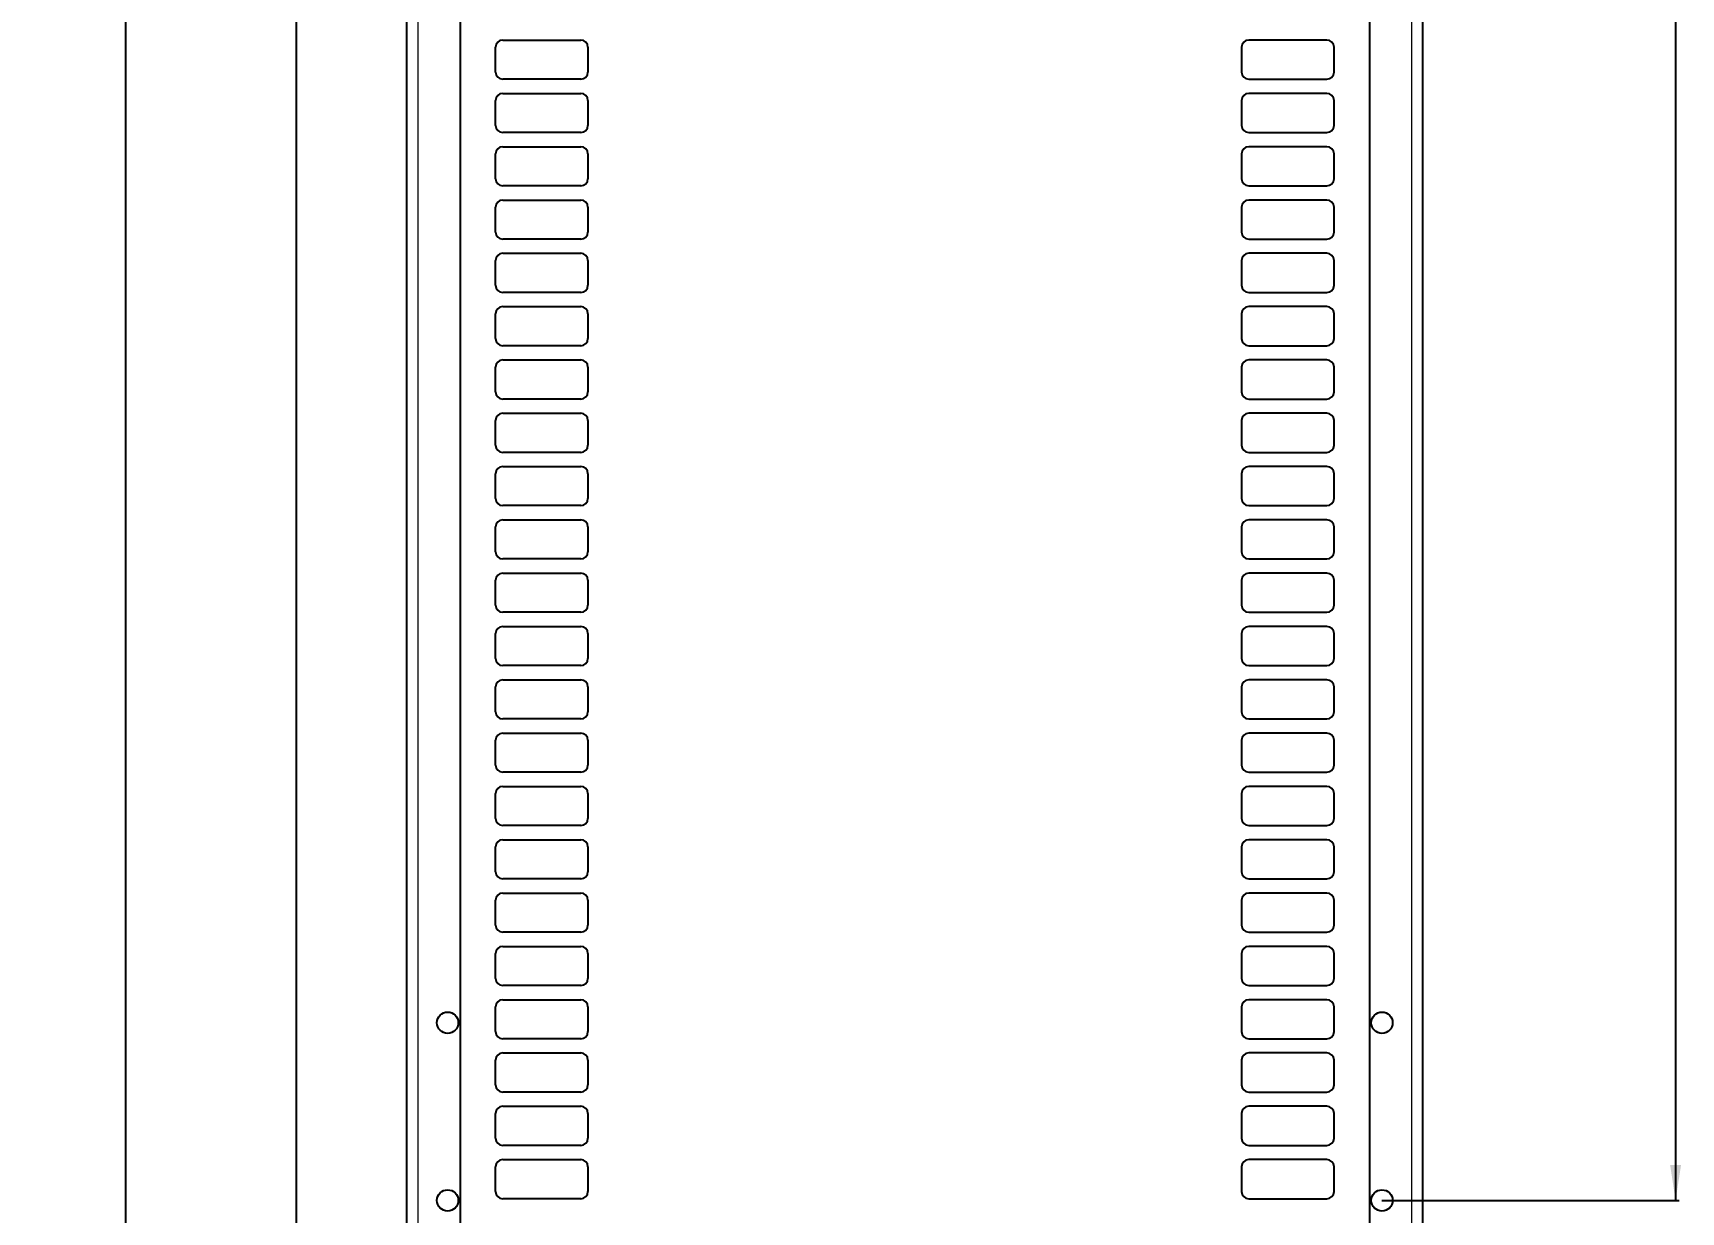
# Model space of a CAD drawing. Header units: millimetres. Extents: x -415 to 617, y -456 to 1988.
# Drawn here: x -415.1 to 48.8, y -154.4 to 177.3 of the extents above; entities that cross this region are included whole.
import ezdxf

# ---------------------------------------------------------------- set-up
doc = ezdxf.new("R2010")
doc.units = ezdxf.units.MM
doc.layers.add('FORMAT', color=7, linetype='Continuous')
doc.styles.add('SLDTEXTSTYLE0', font='TXT', dxfattribs={"width": 0.75})
doc.dimstyles.new('SLDDIMSTYLE0', dxfattribs={"dimtxt": 20, "dimasz": 10, "dimexe": 0, "dimexo": 0.0625, "dimgap": 5, "dimtad": 2, "dimdec": 1, "dimrnd": 1e-09, "dimzin": 12, "dimdsep": 46, "dimtxsty": 'SLDTEXTSTYLE0', "dimsah": 1, "dimcen": 0.09, "dimadec": 0, "dimazin": 3, "dimtfac": 1, "dimtofl": 0, "dimtmove": 0, "dimatfit": 3, "dimfxl": 0, "dimfrac": 2, "dimtolj": 1, "dimtzin": 12, "dimarcsym": 0})

# ---------------------------------------------------------------- blocks, each defined once
blk = doc.blocks.new('_D')
at = {"layer": 'FORMAT'}
for p, q in [((-281.37, 1840.35), (-390.01, 1840.35)), ((-389.01, 1840.35), (-389.01, -242.67)), ((-281.37, -242.67), (-390.01, -242.67))]:
    blk.add_line(p, q, dxfattribs=at)
for points in [[(-389.01, 1840.35), (-390.55, 1830.35), (-387.47, 1830.35)], [(-389.01, -242.67), (-387.47, -232.67), (-390.55, -232.67)]]:
    blk.add_solid(points, dxfattribs=at)
at = {"layer": 'FORMAT', "insert": (-414.79, 769.29), "char_height": 20, "attachment_point": 1, "rotation": 90, "style": 'SLDTEXTSTYLE0'}
blk.add_mtext('2083', dxfattribs=at)
blk = doc.blocks.new('_D_2')
at = {"layer": 'FORMAT'}
for p, q in [((-35.35, 1748.84), (48.29, 1748.84)), ((47.29, 1748.84), (47.29, -151.16)), ((-35.35, -151.16), (48.29, -151.16))]:
    blk.add_line(p, q, dxfattribs=at)
for points in [[(47.29, 1748.84), (45.75, 1738.84), (48.83, 1738.84)], [(47.29, -151.16), (48.83, -141.16), (45.75, -141.16)]]:
    blk.add_solid(points, dxfattribs=at)
at = {"layer": 'FORMAT', "insert": (21.51, 769.29), "char_height": 20, "attachment_point": 1, "rotation": 90, "style": 'SLDTEXTSTYLE0'}
blk.add_mtext('1900', dxfattribs=at)
blk = doc.blocks.new('_D_4')
at = {"layer": 'FORMAT'}
for p, q in [((-294.86, 798.83), (-294.86, -300.66)), ((-38.86, 798.83), (-38.86, -300.66)), ((-294.86, -299.66), (-38.86, -299.66))]:
    blk.add_line(p, q, dxfattribs=at)
for points in [[(-294.86, -299.66), (-284.86, -301.2), (-284.86, -298.12)], [(-38.86, -299.66), (-48.86, -298.12), (-48.86, -301.2)]]:
    blk.add_solid(points, dxfattribs=at)
at = {"layer": 'FORMAT', "insert": (-189.03, -273.88), "char_height": 20, "attachment_point": 1, "style": 'SLDTEXTSTYLE0'}
blk.add_mtext('256', dxfattribs=at)
blk = doc.blocks.new('_D_5')
at = {"layer": 'FORMAT'}
for p, q in [((-294.87, 1823.84), (-342.01, 1823.84)), ((-341.01, 1823.84), (-341.01, -226.16)), ((-294.87, -226.16), (-342.01, -226.16))]:
    blk.add_line(p, q, dxfattribs=at)
for points in [[(-341.01, 1823.84), (-342.55, 1813.84), (-339.47, 1813.84)], [(-341.01, -226.16), (-339.47, -216.16), (-342.55, -216.16)]]:
    blk.add_solid(points, dxfattribs=at)
at = {"layer": 'FORMAT', "insert": (-366.79, 769.29), "char_height": 20, "attachment_point": 1, "rotation": 90, "style": 'SLDTEXTSTYLE0'}
blk.add_mtext('2050', dxfattribs=at)

msp = doc.modelspace()

# ---------------------------------------------------------------- linework, layer by layer
at = {"color": 7, "linetype": 'Continuous', "lineweight": 25}
for p, q in [((-309.86, -242.66), (-309.86, 1840.34)), ((-23.86, -242.66), (-23.86, 1840.34)), ((-284.86, 166.34), (-284.86, 173.34)), ((-282.86, 175.34), (-260.86, 175.34)), ((-258.86, 173.34), (-258.86, 166.34)), ((-74.86, 173.34), (-74.86, 166.34)), ((-50.86, 175.34), (-72.86, 175.34)), ((-48.86, 166.34), (-48.86, 173.34)), ((-260.86, 164.34), (-282.86, 164.34)), ((-72.86, 164.34), (-50.86, 164.34)), ((-284.86, 151.34), (-284.86, 158.34)), ((-282.86, 160.34), (-260.86, 160.34)), ((-258.86, 158.34), (-258.86, 151.34)), ((-74.86, 158.34), (-74.86, 151.34)), ((-50.86, 160.34), (-72.86, 160.34)), ((-48.86, 151.34), (-48.86, 158.34)), ((-260.86, 149.34), (-282.86, 149.34)), ((-72.86, 149.34), (-50.86, 149.34)), ((-282.86, 145.34), (-260.86, 145.34)), ((-50.86, 145.34), (-72.86, 145.34)), ((-284.86, 136.34), (-284.86, 143.34)), ((-258.86, 143.34), (-258.86, 136.34)), ((-74.86, 143.34), (-74.86, 136.34)), ((-48.86, 136.34), (-48.86, 143.34)), ((-260.86, 134.34), (-282.86, 134.34)), ((-282.86, 130.34), (-260.86, 130.34)), ((-72.86, 134.34), (-50.86, 134.34)), ((-50.86, 130.34), (-72.86, 130.34)), ((-284.86, 121.34), (-284.86, 128.34)), ((-258.86, 128.34), (-258.86, 121.34)), ((-74.86, 128.34), (-74.86, 121.34)), ((-48.86, 121.34), (-48.86, 128.34)), ((-260.86, 119.34), (-282.86, 119.34)), ((-72.86, 119.34), (-50.86, 119.34)), ((-284.86, 106.34), (-284.86, 113.34)), ((-282.86, 115.34), (-260.86, 115.34)), ((-258.86, 113.34), (-258.86, 106.34)), ((-74.86, 113.34), (-74.86, 106.34)), ((-50.86, 115.34), (-72.86, 115.34)), ((-48.86, 106.34), (-48.86, 113.34)), ((-260.86, 104.34), (-282.86, 104.34)), ((-72.86, 104.34), (-50.86, 104.34)), ((-284.86, 91.34), (-284.86, 98.34)), ((-282.86, 100.34), (-260.86, 100.34)), ((-258.86, 98.34), (-258.86, 91.34)), ((-74.86, 98.34), (-74.86, 91.34)), ((-50.86, 100.34), (-72.86, 100.34)), ((-48.86, 91.34), (-48.86, 98.34)), ((-260.86, 89.34), (-282.86, 89.34)), ((-72.86, 89.34), (-50.86, 89.34)), ((-282.86, 85.34), (-260.86, 85.34)), ((-50.86, 85.34), (-72.86, 85.34)), ((-284.86, 76.34), (-284.86, 83.34)), ((-258.86, 83.34), (-258.86, 76.34)), ((-74.86, 83.34), (-74.86, 76.34)), ((-48.86, 76.34), (-48.86, 83.34)), ((-260.86, 74.34), (-282.86, 74.34)), ((-72.86, 74.34), (-50.86, 74.34)), ((-282.86, 70.34), (-260.86, 70.34)), ((-50.86, 70.34), (-72.86, 70.34)), ((-284.86, 61.34), (-284.86, 68.34)), ((-258.86, 68.34), (-258.86, 61.34)), ((-74.86, 68.34), (-74.86, 61.34)), ((-48.86, 61.34), (-48.86, 68.34)), ((-260.86, 59.34), (-282.86, 59.34)), ((-72.86, 59.34), (-50.86, 59.34)), ((-284.86, 46.34), (-284.86, 53.34)), ((-282.86, 55.34), (-260.86, 55.34)), ((-258.86, 53.34), (-258.86, 46.34)), ((-74.86, 53.34), (-74.86, 46.34)), ((-50.86, 55.34), (-72.86, 55.34)), ((-48.86, 46.34), (-48.86, 53.34)), ((-260.86, 44.34), (-282.86, 44.34)), ((-72.86, 44.34), (-50.86, 44.34)), ((-284.86, 31.34), (-284.86, 38.34)), ((-282.86, 40.34), (-260.86, 40.34)), ((-258.86, 38.34), (-258.86, 31.34)), ((-74.86, 38.34), (-74.86, 31.34)), ((-50.86, 40.34), (-72.86, 40.34)), ((-48.86, 31.34), (-48.86, 38.34)), ((-260.86, 29.34), (-282.86, 29.34)), ((-72.86, 29.34), (-50.86, 29.34)), ((-284.86, 16.34), (-284.86, 23.34)), ((-282.86, 25.34), (-260.86, 25.34)), ((-258.86, 23.34), (-258.86, 16.34)), ((-74.86, 23.34), (-74.86, 16.34)), ((-50.86, 25.34), (-72.86, 25.34)), ((-48.86, 16.34), (-48.86, 23.34)), ((-260.86, 14.34), (-282.86, 14.34)), ((-72.86, 14.34), (-50.86, 14.34)), ((-282.86, 10.34), (-260.86, 10.34)), ((-50.86, 10.34), (-72.86, 10.34)), ((-284.86, 1.34), (-284.86, 8.34)), ((-258.86, 8.34), (-258.86, 1.34)), ((-74.86, 8.34), (-74.86, 1.34)), ((-48.86, 1.34), (-48.86, 8.34)), ((-260.86, -0.66), (-282.86, -0.66)), ((-72.86, -0.66), (-50.86, -0.66)), ((-284.86, -13.66), (-284.86, -6.66)), ((-282.86, -4.66), (-260.86, -4.66)), ((-258.86, -6.66), (-258.86, -13.66)), ((-74.86, -6.66), (-74.86, -13.66)), ((-50.86, -4.66), (-72.86, -4.66)), ((-48.86, -13.66), (-48.86, -6.66)), ((-260.86, -15.66), (-282.86, -15.66)), ((-72.86, -15.66), (-50.86, -15.66)), ((-284.86, -28.66), (-284.86, -21.66)), ((-282.86, -19.66), (-260.86, -19.66)), ((-258.86, -21.66), (-258.86, -28.66)), ((-74.86, -21.66), (-74.86, -28.66)), ((-50.86, -19.66), (-72.86, -19.66)), ((-48.86, -28.66), (-48.86, -21.66)), ((-260.86, -30.66), (-282.86, -30.66)), ((-72.86, -30.66), (-50.86, -30.66)), ((-284.86, -43.66), (-284.86, -36.66)), ((-282.86, -34.66), (-260.86, -34.66)), ((-258.86, -36.66), (-258.86, -43.66)), ((-74.86, -36.66), (-74.86, -43.66)), ((-50.86, -34.66), (-72.86, -34.66)), ((-48.86, -43.66), (-48.86, -36.66)), ((-260.86, -45.66), (-282.86, -45.66)), ((-72.86, -45.66), (-50.86, -45.66)), ((-282.86, -49.66), (-260.86, -49.66)), ((-50.86, -49.66), (-72.86, -49.66)), ((-284.86, -58.66), (-284.86, -51.66)), ((-258.86, -51.66), (-258.86, -58.66)), ((-74.86, -51.66), (-74.86, -58.66)), ((-48.86, -58.66), (-48.86, -51.66)), ((-260.86, -60.66), (-282.86, -60.66)), ((-282.86, -64.66), (-260.86, -64.66)), ((-72.86, -60.66), (-50.86, -60.66)), ((-50.86, -64.66), (-72.86, -64.66)), ((-284.86, -73.66), (-284.86, -66.66)), ((-258.86, -66.66), (-258.86, -73.66)), ((-74.86, -66.66), (-74.86, -73.66)), ((-48.86, -73.66), (-48.86, -66.66)), ((-260.86, -75.66), (-282.86, -75.66)), ((-72.86, -75.66), (-50.86, -75.66)), ((-284.86, -88.66), (-284.86, -81.66)), ((-282.86, -79.66), (-260.86, -79.66)), ((-258.86, -81.66), (-258.86, -88.66)), ((-74.86, -81.66), (-74.86, -88.66)), ((-50.86, -79.66), (-72.86, -79.66)), ((-48.86, -88.66), (-48.86, -81.66)), ((-260.86, -90.66), (-282.86, -90.66)), ((-72.86, -90.66), (-50.86, -90.66)), ((-284.86, -103.66), (-284.86, -96.66)), ((-282.86, -94.66), (-260.86, -94.66)), ((-258.86, -96.66), (-258.86, -103.66)), ((-74.86, -96.66), (-74.86, -103.66)), ((-50.86, -94.66), (-72.86, -94.66)), ((-48.86, -103.66), (-48.86, -96.66)), ((-260.86, -105.66), (-282.86, -105.66)), ((-72.86, -105.66), (-50.86, -105.66)), ((-282.86, -109.66), (-260.86, -109.66)), ((-50.86, -109.66), (-72.86, -109.66)), ((-284.86, -118.66), (-284.86, -111.66)), ((-258.86, -111.66), (-258.86, -118.66)), ((-74.86, -111.66), (-74.86, -118.66)), ((-48.86, -118.66), (-48.86, -111.66)), ((-260.86, -120.66), (-282.86, -120.66)), ((-282.86, -124.66), (-260.86, -124.66)), ((-72.86, -120.66), (-50.86, -120.66)), ((-50.86, -124.66), (-72.86, -124.66)), ((-284.86, -133.66), (-284.86, -126.66)), ((-258.86, -126.66), (-258.86, -133.66)), ((-74.86, -126.66), (-74.86, -133.66)), ((-48.86, -133.66), (-48.86, -126.66)), ((-260.86, -135.66), (-282.86, -135.66)), ((-72.86, -135.66), (-50.86, -135.66)), ((-284.86, -148.66), (-284.86, -141.66)), ((-282.86, -139.66), (-260.86, -139.66)), ((-258.86, -141.66), (-258.86, -148.66)), ((-74.86, -141.66), (-74.86, -148.66)), ((-50.86, -139.66), (-72.86, -139.66)), ((-48.86, -148.66), (-48.86, -141.66)), ((-260.86, -150.66), (-282.86, -150.66)), ((-72.86, -150.66), (-50.86, -150.66))]:
    msp.add_line(p, q, dxfattribs=at)
at = {"color": 8, "linetype": 'Continuous', "lineweight": 18}
for p, q in [((-306.76, 1840.34), (-306.76, -242.66)), ((-26.96, -242.66), (-26.96, 1840.34))]:
    msp.add_line(p, q, dxfattribs=at)
at = {"color": 7, "linetype": 'Continuous', "lineweight": 25}
for centre in [(-298.36, -101.16), (-35.36, -101.16), (-298.36, -151.16), (-35.36, -151.16)]:
    msp.add_circle(centre, 3, dxfattribs=at)
for centre, start, end in [((-282.86, 173.34), 90, 180), ((-260.86, 173.34), 0, 90), ((-72.86, 173.34), 90, 180), ((-50.86, 173.34), 0, 90), ((-282.86, 166.34), 180, 270), ((-260.86, 166.34), 270, 0), ((-72.86, 166.34), 180, 270), ((-50.86, 166.34), 270, 0), ((-282.86, 158.34), 90, 180), ((-260.86, 158.34), 0, 90), ((-72.86, 158.34), 90, 180), ((-50.86, 158.34), 0, 90), ((-282.86, 151.34), 180, 270), ((-260.86, 151.34), 270, 0), ((-72.86, 151.34), 180, 270), ((-50.86, 151.34), 270, 0), ((-282.86, 143.34), 90, 180), ((-260.86, 143.34), 0, 90), ((-72.86, 143.34), 90, 180), ((-50.86, 143.34), 0, 90), ((-282.86, 136.34), 180, 270), ((-260.86, 136.34), 270, 0), ((-72.86, 136.34), 180, 270), ((-50.86, 136.34), 270, 0), ((-282.86, 128.34), 90, 180), ((-260.86, 128.34), 0, 90), ((-72.86, 128.34), 90, 180), ((-50.86, 128.34), 0, 90), ((-282.86, 121.34), 180, 270), ((-260.86, 121.34), 270, 0), ((-72.86, 121.34), 180, 270), ((-50.86, 121.34), 270, 0), ((-282.86, 113.34), 90, 180), ((-260.86, 113.34), 0, 90), ((-72.86, 113.34), 90, 180), ((-50.86, 113.34), 0, 90), ((-282.86, 106.34), 180, 270), ((-260.86, 106.34), 270, 0), ((-72.86, 106.34), 180, 270), ((-50.86, 106.34), 270, 0), ((-282.86, 98.34), 90, 180), ((-260.86, 98.34), 0, 90), ((-72.86, 98.34), 90, 180), ((-50.86, 98.34), 0, 90), ((-282.86, 91.34), 180, 270), ((-260.86, 91.34), 270, 0), ((-72.86, 91.34), 180, 270), ((-50.86, 91.34), 270, 0), ((-282.86, 83.34), 90, 180), ((-260.86, 83.34), 0, 90), ((-72.86, 83.34), 90, 180), ((-50.86, 83.34), 0, 90), ((-282.86, 76.34), 180, 270), ((-260.86, 76.34), 270, 0), ((-72.86, 76.34), 180, 270), ((-50.86, 76.34), 270, 0), ((-282.86, 68.34), 90, 180), ((-260.86, 68.34), 0, 90), ((-72.86, 68.34), 90, 180), ((-50.86, 68.34), 0, 90), ((-282.86, 61.34), 180, 270), ((-260.86, 61.34), 270, 0), ((-72.86, 61.34), 180, 270), ((-50.86, 61.34), 270, 0), ((-282.86, 53.34), 90, 180), ((-260.86, 53.34), 0, 90), ((-72.86, 53.34), 90, 180), ((-50.86, 53.34), 0, 90), ((-282.86, 46.34), 180, 270), ((-260.86, 46.34), 270, 0), ((-72.86, 46.34), 180, 270), ((-50.86, 46.34), 270, 0), ((-282.86, 38.34), 90, 180), ((-260.86, 38.34), 0, 90), ((-72.86, 38.34), 90, 180), ((-50.86, 38.34), 0, 90), ((-282.86, 31.34), 180, 270), ((-260.86, 31.34), 270, 0), ((-72.86, 31.34), 180, 270), ((-50.86, 31.34), 270, 0), ((-282.86, 23.34), 90, 180), ((-260.86, 23.34), 0, 90), ((-72.86, 23.34), 90, 180), ((-50.86, 23.34), 0, 90), ((-282.86, 16.34), 180, 270), ((-260.86, 16.34), 270, 0), ((-72.86, 16.34), 180, 270), ((-50.86, 16.34), 270, 0), ((-282.86, 8.34), 90, 180), ((-260.86, 8.34), 0, 90), ((-72.86, 8.34), 90, 180), ((-50.86, 8.34), 0, 90), ((-282.86, 1.34), 180, 270), ((-260.86, 1.34), 270, 0), ((-72.86, 1.34), 180, 270), ((-50.86, 1.34), 270, 0), ((-282.86, -6.66), 90, 180), ((-260.86, -6.66), 0, 90), ((-72.86, -6.66), 90, 180), ((-50.86, -6.66), 0, 90), ((-282.86, -13.66), 180, 270), ((-260.86, -13.66), 270, 0), ((-72.86, -13.66), 180, 270), ((-50.86, -13.66), 270, 0), ((-282.86, -21.66), 90, 180), ((-260.86, -21.66), 0, 90), ((-72.86, -21.66), 90, 180), ((-50.86, -21.66), 0, 90), ((-282.86, -28.66), 180, 270), ((-260.86, -28.66), 270, 0), ((-72.86, -28.66), 180, 270), ((-50.86, -28.66), 270, 0), ((-282.86, -36.66), 90, 180), ((-260.86, -36.66), 0, 90), ((-72.86, -36.66), 90, 180), ((-50.86, -36.66), 0, 90), ((-282.86, -43.66), 180, 270), ((-260.86, -43.66), 270, 0), ((-72.86, -43.66), 180, 270), ((-50.86, -43.66), 270, 0), ((-282.86, -51.66), 90, 180), ((-260.86, -51.66), 0, 90), ((-72.86, -51.66), 90, 180), ((-50.86, -51.66), 0, 90), ((-282.86, -58.66), 180, 270), ((-260.86, -58.66), 270, 0), ((-72.86, -58.66), 180, 270), ((-50.86, -58.66), 270, 0), ((-282.86, -66.66), 90, 180), ((-260.86, -66.66), 0, 90), ((-72.86, -66.66), 90, 180), ((-50.86, -66.66), 0, 90), ((-282.86, -73.66), 180, 270), ((-260.86, -73.66), 270, 0), ((-72.86, -73.66), 180, 270), ((-50.86, -73.66), 270, 0), ((-282.86, -81.66), 90, 180), ((-260.86, -81.66), 0, 90), ((-72.86, -81.66), 90, 180), ((-50.86, -81.66), 0, 90), ((-282.86, -88.66), 180, 270), ((-260.86, -88.66), 270, 0), ((-72.86, -88.66), 180, 270), ((-50.86, -88.66), 270, 0), ((-282.86, -96.66), 90, 180), ((-260.86, -96.66), 0, 90), ((-72.86, -96.66), 90, 180), ((-50.86, -96.66), 0, 90), ((-282.86, -103.66), 180, 270), ((-260.86, -103.66), 270, 0), ((-72.86, -103.66), 180, 270), ((-50.86, -103.66), 270, 0), ((-282.86, -111.66), 90, 180), ((-260.86, -111.66), 0, 90), ((-72.86, -111.66), 90, 180), ((-50.86, -111.66), 0, 90), ((-282.86, -118.66), 180, 270), ((-260.86, -118.66), 270, 0), ((-72.86, -118.66), 180, 270), ((-50.86, -118.66), 270, 0), ((-282.86, -126.66), 90, 180), ((-260.86, -126.66), 0, 90), ((-72.86, -126.66), 90, 180), ((-50.86, -126.66), 0, 90), ((-282.86, -133.66), 180, 270), ((-260.86, -133.66), 270, 0), ((-72.86, -133.66), 180, 270), ((-50.86, -133.66), 270, 0), ((-282.86, -141.66), 90, 180), ((-260.86, -141.66), 0, 90), ((-72.86, -141.66), 90, 180), ((-50.86, -141.66), 0, 90), ((-282.86, -148.66), 180, 270), ((-260.86, -148.66), 270, 0), ((-72.86, -148.66), 180, 270), ((-50.86, -148.66), 270, 0)]:
    msp.add_arc(centre, 2, start, end, dxfattribs=at)

# ---------------------------------------------------------------- dimensions: what is measured, and where the dimension line sits
at = {"layer": 'FORMAT'}
for base, p1, p2, angle, picture, middle in [((-389.01, -242.67), (-281.36, 1840.35), (-281.36, -242.67), 90, '_D', (-389.01, 798.84)), ((-341.01, -226.16), (-294.86, 1823.84), (-294.86, -226.16), 90, '_D_5', (-341.01, 798.84)), ((47.29, -151.16), (-35.36, 1748.84), (-35.36, -151.16), 90, '_D_2', (47.29, 798.84)), ((-38.86, -299.66), (-294.86, 798.84), (-38.86, 798.84), 0, '_D_4', (-166.86, -299.66))]:
    dim = msp.add_linear_dim(base=base, p1=p1, p2=p2, angle=angle, dimstyle='SLDDIMSTYLE0', dxfattribs=at)
    dim.commit()
    dim.dimension.update_dxf_attribs({"geometry": picture, "text_midpoint": middle, "dimtype": 160})

doc.saveas('drawing.dxf')
